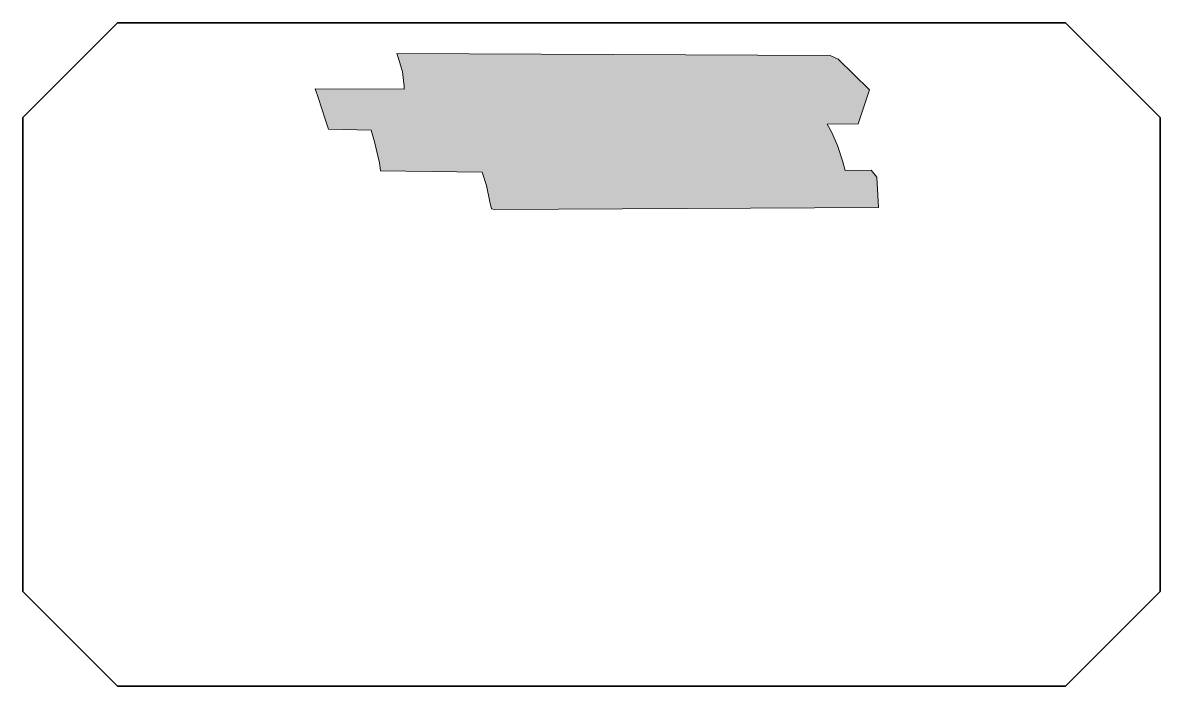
# Model space of a CAD drawing. Extents: x 6 to 143, y -103 to -23.
import ezdxf

# ---------------------------------------------------------------- set-up
doc = ezdxf.new("R2010")
doc.units = 0
doc.header["$MEASUREMENT"] = 0
doc.layers.add('EdgeTop', color=7, linetype='Continuous', lineweight=0)
doc.layers.add('VoidB-Title', color=7, linetype='Continuous', lineweight=0)

msp = doc.modelspace()

# ---------------------------------------------------------------- hatches: boundary and pattern name
at = {"layer": 'VoidB-Title', "true_color": 0xf8e1ca, "transparency": 33554687}
h = msp.add_hatch(color=254, dxfattribs=at)
h.dxf.hatch_style = 2
h.paths.add_polyline_path([(62.61, -45.36), (108.89, -45.14), (108.7, -41.46), (108, -40.62), (104.88, -40.66), (104.6, -39.63), (103.94, -37.64), (103.23, -36.02), (102.71, -35.07), (106.43, -35.03), (107.79, -30.93), (104.04, -27.24), (103.07, -26.79), (50.82, -26.55), (51.06, -27.3), (51.49, -28.78), (51.71, -30.52), (51.71, -30.87), (40.96, -30.84), (41.34, -31.88), (42.22, -34.59), (42.57, -35.69), (47.71, -35.79), (48.14, -37.21), (48.73, -39.76), (48.84, -40.72), (61.11, -40.88), (61.64, -42.49), (62.04, -44.45), (62.21, -45.28)])

# ---------------------------------------------------------------- linework, layer by layer
at = {"layer": 'EdgeTop', "color": 250, "lineweight": 35, "true_color": 0x231f20}
msp.add_lwpolyline([(142.86, -91.43), (142.86, -34.29), (131.43, -22.86), (17.14, -22.86), (5.71, -34.29), (5.71, -91.43), (17.14, -102.86), (131.43, -102.86)], close=True, dxfattribs=at)
at = {"layer": 'VoidB-Title', "color": 30, "lineweight": 9, "true_color": 0xf38a20}
msp.add_lwpolyline([(62.61, -45.36), (108.89, -45.14), (108.7, -41.46), (108, -40.62), (104.88, -40.66), (104.6, -39.63), (103.94, -37.64), (103.23, -36.02), (102.71, -35.07), (106.43, -35.03), (107.79, -30.93), (104.04, -27.24), (103.07, -26.79), (50.82, -26.55), (51.06, -27.3), (51.49, -28.78), (51.71, -30.52), (51.71, -30.87), (40.96, -30.84), (41.34, -31.88), (42.22, -34.59), (42.57, -35.69), (47.71, -35.79), (48.14, -37.21), (48.73, -39.76), (48.84, -40.72), (61.11, -40.88), (61.64, -42.49), (62.04, -44.45), (62.21, -45.28)], close=True, dxfattribs=at)

doc.saveas('drawing.dxf')
